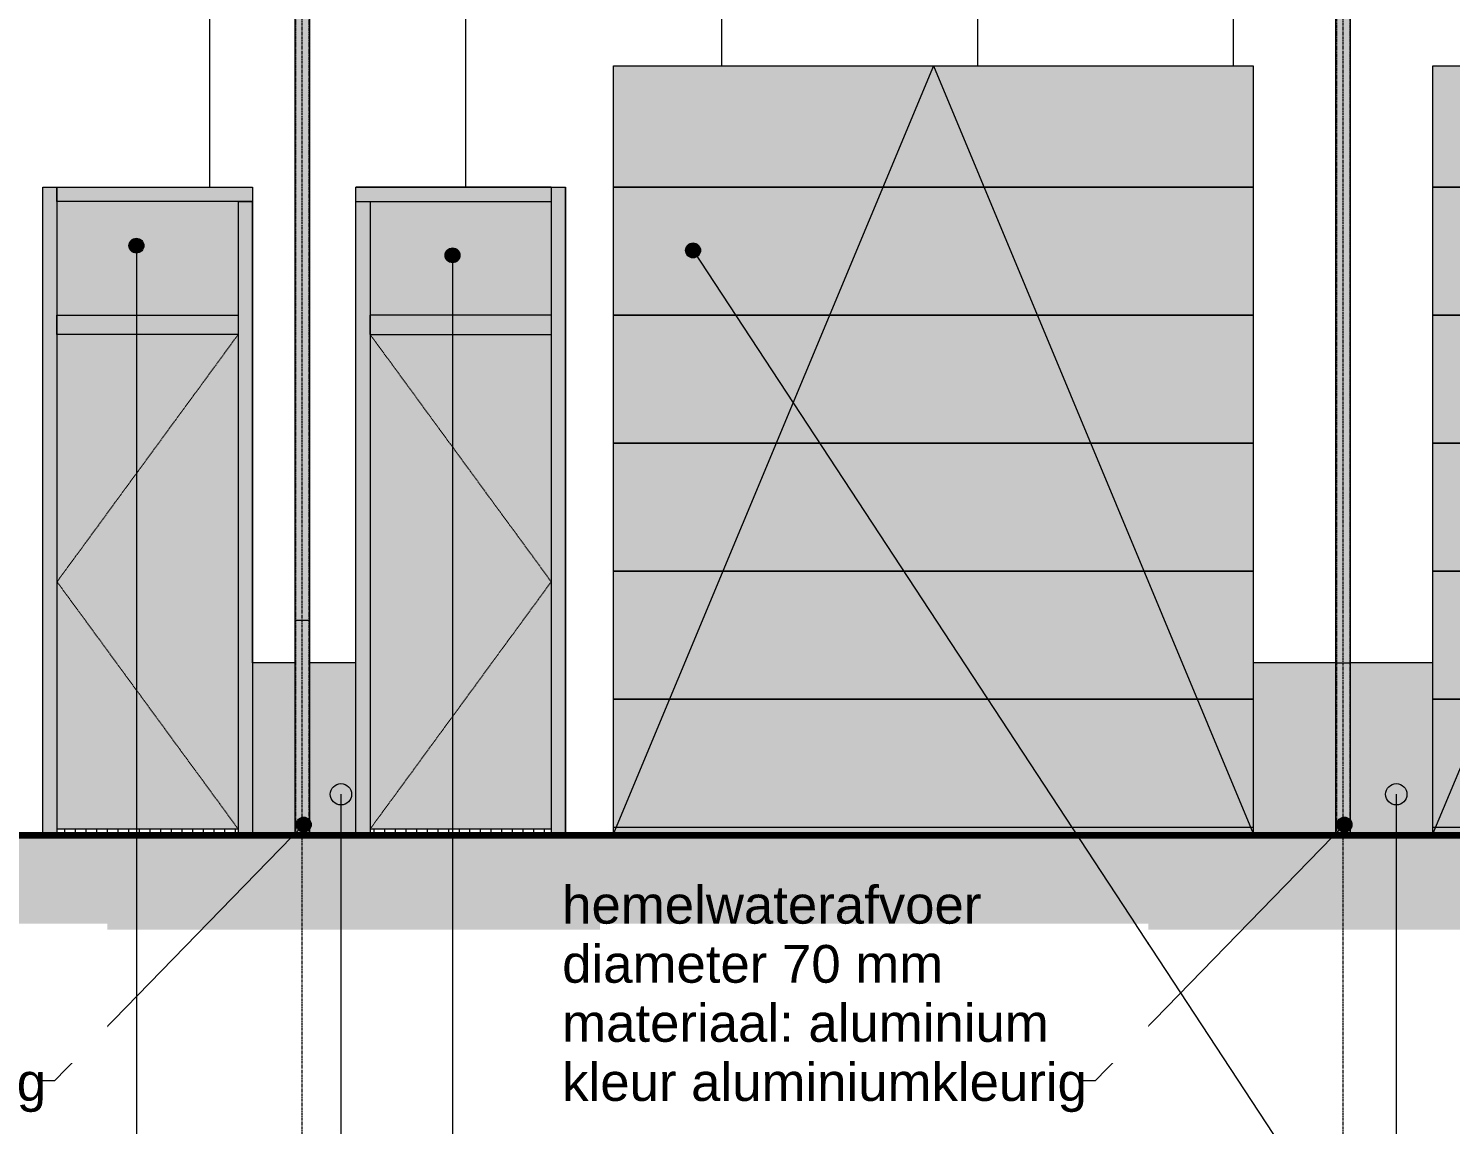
# Model space of a CAD drawing. Header units: millimetres. Extents: x 48682 to 485846, y -7071 to 11878.
# Drawn here: x 397780 to 404447, y -1365 to 3775 of the extents above; entities that cross this region are included whole.
import ezdxf

# ---------------------------------------------------------------- set-up
doc = ezdxf.new("R2010")
doc.units = ezdxf.units.MM
for name, pattern in [('Grid Line', [22.225, 12.7, -3.175, 3.175, -3.175]), ('Hidden', [4, 2, -2]), ('levels', [12, 10, -1, 0, -1])]:
    doc.linetypes.add(name, pattern=pattern)
for name, color, linetype, lineweight in [('A-DETL', 90, 'Continuous', 13), ('A-DOOR', 31, 'Continuous', 18), ('A-DOOR-GLAZ', 31, 'Continuous', 13), ('A-FLOR-HRAL', 11, 'Continuous', 13), ('A-FLOR-LEVL', 51, 'Continuous', 9), ('A-GLAZ', 151, 'Continuous', 18), ('A-GLAZ-CWMG', 51, 'Continuous', 13), ('A-WALL', 113, 'Continuous', 13), ('A-WALL-PATT', 111, 'Continuous', 13), ('C-TOPO', 7, 'Continuous', 13), ('G-ANNO-TEXT', 231, 'Continuous', 9), ('S-COLS', 52, 'Continuous', 18), ('S-COLS-HDLN', 52, 'Hidden', 9), ('S-GRID', 1, 'Continuous', 9)]:
    doc.layers.add(name, color=color, linetype=linetype, lineweight=lineweight)
doc.styles.add('Arial', font='arial.ttf', dxfattribs={"height": 177.035928})

# ---------------------------------------------------------------- blocks, each defined once
blk = doc.blocks.new('Top Rail Type - Top Rail_Internal_-8087365-rechtergebouw noordwestgevel_')
at = {"layer": 'A-FLOR-HRAL', "lineweight": 9}
h = blk.add_hatch(dxfattribs=at)
h.set_pattern_fill('FP_15', color=256, style=0, pattern_type=2)
h.set_pattern_definition([(0, (0, 0), (0, 100), []), (90, (0, 0), (-50, 3e-15), [])])
h.paths.add_polyline_path([(-114975.3, -10), (-114660.2, -10), (-114659.2, -6), (-114657.7, -0.7), (-114664.2, -4), (-114694.2, -3.5), (-114696.2, 0), (-114975.3, 0)], flags=0)
h.paths.add_polyline_path([(-115217.5, -10), (-114975.3, -10), (-114975.3, 0), (-115217.5, 0)], flags=0)
h.paths.add_polyline_path([(-47462.4, -10), (-43987.5, -10), (-43987.5, 1700), (-48917.5, 1700), (-48917.5, -10)], flags=0)
h.paths.add_polyline_path([(-51911.7, 0), (-51905.7, -4.5), (-51908.1, -6), (-51910.2, -2.4)], flags=0)
h.paths.add_polyline_path([(-48987.5, -10), (-48987.5, 1700), (-51360.5, 1700), (-51360.5, 800), (-51280.5, 800), (-51280.5, 0), (-51871.7, 0), (-51873.7, -3.5), (-51875.7, -4), (-51905.7, -3), (-51911.7, 0), (-51907.7, -10), (-49452.1, -10)], flags=0)
h.paths.add_polyline_path([(-87107.4, 0), (-87101.4, -4.5), (-87103.8, -6), (-87106, -2.4)], flags=0)
h.paths.add_polyline_path([(-85602.8, -10), (-84344.2, -10), (-84343.2, -6), (-84341.7, -0.7), (-84348.2, -4), (-84378.2, -3.5), (-84380.2, 0), (-84562.7, 0), (-84562.7, 20), (-85412.4, 20), (-85412.4, 0), (-86023.8, 0), (-86023.8, 20), (-86873.8, 20), (-86873.8, 0), (-87067.4, 0), (-87069.4, -3.5), (-87071.4, -4), (-87101.4, -3), (-87107.4, 0), (-87103.4, -10), (-85753.4, -10)], flags=0)
h.paths.add_polyline_path([(-43917.5, -10), (-39811.9, -10), (-39811.9, 1700), (-43917.5, 1700)], flags=0)
h.paths.add_polyline_path([(-81190.2, 0), (-81184.2, -4.5), (-81186.7, -6), (-81188.8, -2.4)], flags=0)
h.paths.add_polyline_path([(-81154.2, -10), (-80501.9, -10), (-80500.9, -6), (-80499.3, -0.7), (-80505.9, -4), (-80535.9, -3.5), (-80537.9, 0), (-81150.2, 0), (-81152.2, -3.5), (-81154.2, -4), (-81184.2, -3), (-81190.2, 0), (-81186.2, -10), (-81170.2, -10)], flags=0)
h.paths.add_polyline_path([(-111506.2, 0), (-111500.2, -4.5), (-111502.7, -6), (-111504.8, -2.4)], flags=0)
h.paths.add_polyline_path([(-111339.7, -10), (-109780.5, -10), (-109779.5, -6), (-109777.9, -0.7), (-109784.5, -4), (-109814.5, -3.5), (-109816.5, 0), (-110422.7, 0), (-110422.7, 20), (-111272.7, 20), (-111272.7, 0), (-111466.2, 0), (-111468.2, -3.5), (-111470.2, -4), (-111500.2, -3), (-111506.2, 0), (-111502.2, -10), (-111466.2, -10)], flags=0)
h.paths.add_polyline_path([(-90949.8, 0), (-90943.8, -4.5), (-90946.3, -6), (-90948.4, -2.4)], flags=0)
h.paths.add_polyline_path([(-90272.3, -10), (-90261.4, -10), (-90260.4, -6), (-90258.8, -0.7), (-90265.4, -4), (-90295.4, -3.5), (-90297.4, 0), (-90909.8, 0), (-90911.8, -3.5), (-90913.8, -4), (-90943.8, -3), (-90949.8, 0), (-90945.8, -10), (-90273.7, -10)], flags=0)
h.paths.add_polyline_path([(-77347.9, 0), (-77341.9, -4.5), (-77344.3, -6), (-77346.4, -2.4)], flags=0)
h.paths.add_polyline_path([(-77343.9, -10), (-74584.5, -10), (-74583.5, -6), (-74581.9, -0.7), (-74588.5, -4), (-74618.5, -3.5), (-74620.5, 0), (-74797, 0), (-74797, 20), (-75646.7, 20), (-75646.7, 0), (-76264.3, 0), (-76264.3, 20), (-77114.3, 20), (-77114.3, 0), (-77307.9, 0), (-77309.9, -3.5), (-77311.9, -4), (-77341.9, -3), (-77347.9, 0), (-77343.9, -8)], flags=0)
h.paths.add_polyline_path([(-57828.8, 0), (-57822.8, -4.5), (-57825.2, -6), (-57827.3, -2.4)], flags=0)
h.paths.add_polyline_path([(-55065.7, -10), (-55064.7, -6), (-55063.1, -0.7), (-55069.7, -4), (-55099.7, -3.5), (-55101.7, 0), (-55289.9, 0), (-55289.9, 20), (-56139.6, 20), (-56139.6, 0), (-56740.2, 0), (-56740.2, 20), (-57590.2, 20), (-57590.2, 0), (-57788.8, 0), (-57790.8, -3.5), (-57792.8, -4), (-57822.8, -3), (-57828.8, 0), (-57824.8, -10), (-55068.2, -10)], flags=0)
h.paths.add_polyline_path([(-96865.4, 0), (-96859.4, -4.5), (-96861.8, -6), (-96863.9, -2.4)], flags=0)
h.paths.add_polyline_path([(-94129.8, -10), (-94103.8, -10), (-94102.8, -6), (-94101.3, -0.7), (-94107.8, -4), (-94137.8, -3.5), (-94139.8, 0), (-94316.1, 0), (-94316.1, 20), (-95165.8, 20), (-95165.8, 0), (-95783.4, 0), (-95783.4, 20), (-96633.4, 20), (-96633.4, 0), (-96825.4, 0), (-96827.4, -3.5), (-96829.4, -4), (-96859.4, -3), (-96865.4, 0), (-96861.4, -10), (-94188.6, -10)], flags=0)
h.paths.add_polyline_path([(-71430.5, 0), (-71424.5, -4.5), (-71426.9, -6), (-71429, -2.4)], flags=0)
h.paths.add_polyline_path([(-71394.5, -10), (-70742.3, -10), (-70741.3, -6), (-70739.8, -0.7), (-70746.3, -4), (-70776.3, -3.5), (-70778.3, 0), (-71390.5, 0), (-71392.5, -3.5), (-71394.5, -4), (-71424.5, -3), (-71430.5, 0), (-71426.5, -10), (-71410.5, -10)], flags=0)
h.paths.add_polyline_path([(-106626.5, 0), (-106620.5, -4.5), (-106622.9, -6), (-106625, -2.4)], flags=0)
h.paths.add_polyline_path([(-106622.5, -10), (-103987.5, -10), (-103987.5, 0), (-104075.6, 0), (-104075.6, 20), (-104925.3, 20), (-104925.3, 0), (-105542.9, 0), (-105542.9, 20), (-106392.9, 20), (-106392.9, 0), (-106586.5, 0), (-106588.5, -3.5), (-106590.5, -4), (-106620.5, -3), (-106626.5, 0), (-106622.5, -8)], flags=0)
h.paths.add_polyline_path([(-67588.3, 0), (-67582.3, -4.5), (-67584.8, -6), (-67586.9, -2.4)], flags=0)
h.paths.add_polyline_path([(-67584.3, -10), (-64825.2, -10), (-64824.2, -6), (-64822.6, -0.7), (-64829.2, -4), (-64859.2, -3.5), (-64861.2, 0), (-65037.5, 0), (-65037.5, 20), (-65887.1, 20), (-65887.1, 0), (-66504.8, 0), (-66504.8, 20), (-67354.8, 20), (-67354.8, 0), (-67548.3, 0), (-67550.3, -3.5), (-67552.3, -4), (-67582.3, -3), (-67588.3, 0), (-67584.3, -8)], flags=0)
h.paths.add_polyline_path([(-100710.9, 0), (-100704.9, -4.5), (-100707.4, -6), (-100709.5, -2.4)], flags=0)
h.paths.add_polyline_path([(-100045.4, -10), (-100019.4, -10), (-100018.4, -6), (-100016.8, -0.7), (-100023.4, -4), (-100053.4, -3.5), (-100055.4, 0), (-100670.9, 0), (-100672.9, -3.5), (-100674.9, -4), (-100704.9, -3), (-100710.9, 0), (-100706.9, -10), (-100063.1, -10)], flags=0)
h.paths.add_polyline_path([(-61671.2, 0), (-61665.2, -4.5), (-61667.6, -6), (-61669.8, -2.4)], flags=0)
h.paths.add_polyline_path([(-61008.8, -10), (-60982.8, -10), (-60981.8, -6), (-60980.2, -0.7), (-60986.8, -4), (-61016.8, -3.5), (-61018.8, 0), (-61631.2, 0), (-61633.2, -3.5), (-61635.2, -4), (-61665.2, -3), (-61671.2, 0), (-61667.2, -10), (-61050.4, -10)], flags=0)
h.paths.add_polyline_path([(-103917.5, -10), (-103864.9, -10), (-103863.9, -6), (-103862.3, -0.7), (-103868.9, -4), (-103898.9, -3.5), (-103900.9, 0), (-103917.5, 0), (-103917.5, -4)], flags=0)
h.paths.add_polyline_path([(-109780.6, -7), (-109782.5, -4.5), (-109782.5, -3.6), (-109776.5, 0), (-109780.5, -6.7)], flags=0)
h.paths.add_polyline_path([(-70742.5, -7), (-70744.3, -4.5), (-70744.3, -3.6), (-70738.3, 0), (-70742.3, -6.7)], flags=0)
h.paths.add_polyline_path([(-84344.4, -7), (-84346.2, -4.5), (-84346.2, -3.6), (-84340.2, 0), (-84344.2, -6.7)], flags=0)
h.paths.add_polyline_path([(-114660.4, -7), (-114662.2, -4.5), (-114662.2, -3.6), (-114656.2, 0), (-114660.2, -6.7)], flags=0)
h.paths.add_polyline_path([(-94104, -7), (-94105.8, -4.5), (-94105.8, -3.6), (-94099.8, 0), (-94103.8, -6.7)], flags=0)
h.paths.add_polyline_path([(-55065.8, -7), (-55067.7, -4.5), (-55067.7, -3.6), (-55061.7, 0), (-55065.7, -6.7)], flags=0)
h.paths.add_polyline_path([(-103865, -7), (-103866.9, -4.5), (-103866.9, -3.6), (-103860.9, 0), (-103864.9, -6.7)], flags=0)
h.paths.add_polyline_path([(-64825.3, -7), (-64827.2, -4.5), (-64827.2, -3.6), (-64821.2, 0), (-64825.2, -6.7)], flags=0)
h.paths.add_polyline_path([(-74584.6, -7), (-74586.5, -4.5), (-74586.5, -3.6), (-74580.5, 0), (-74584.5, -6.7)], flags=0)
h.paths.add_polyline_path([(-80502, -7), (-80503.9, -4.5), (-80503.9, -3.6), (-80497.9, 0), (-80501.9, -6.7)], flags=0)
h.paths.add_polyline_path([(-100019.5, -7), (-100021.4, -4.5), (-100021.4, -3.6), (-100015.4, 0), (-100019.4, -6.7)], flags=0)
h.paths.add_polyline_path([(-60982.9, -7), (-60984.8, -4.5), (-60984.8, -3.6), (-60978.8, 0), (-60982.8, -6.7)], flags=0)
h.paths.add_polyline_path([(-90261.5, -7), (-90263.4, -4.5), (-90263.4, -3.6), (-90257.4, 0), (-90261.4, -6.7)], flags=0)
h.paths.add_polyline_path([(-115217.5, 5), (-115177.5, 5), (-115177.5, 1700), (-115217.5, 1700), (-115217.5, 736.3)], flags=0)
blk = doc.blocks.new('300_28_ISR_kolom_buis - ø70x3_6 2-V30-rechtergebouw noordwestgevel_')
at = {"layer": 'S-COLS-HDLN', "linetype": 'Continuous', "lineweight": 18}
for points in [[(-71119.5, 800), (-71084.5, 800), (-71084.5, 6800), (-71086, 6800), (-71086, 6740), (-71119.5, 6740), (-71119.5, 884.8)], [(-71068, 800), (-71049.5, 800), (-71049.5, 6740), (-71083, 6740), (-71083, 6800), (-71084.5, 6800), (-71084.5, 800), (-71068.8, 800)]]:
    blk.add_hatch(color=256, dxfattribs=at).paths.add_polyline_path(points, flags=0)
at = {"layer": 'A-DETL', "lineweight": 18}
for p, q in [((-71119.5, 6740), (-71119.5, 800)), ((-71086, 6800), (-71084.5, 6800)), ((-71084.5, 6800), (-71083, 6800)), ((-71049.5, 800), (-71049.5, 6740))]:
    blk.add_line(p, q, dxfattribs=at)
at = {"layer": 'S-COLS', "linetype": 'Hidden', "lineweight": 9}
for p, q in [((-71115.9, 6800), (-71115.9, 800)), ((-71053.1, 6800), (-71053.1, 800))]:
    blk.add_line(p, q, dxfattribs=at)
blk = doc.blocks.new('300_28_ISR_kolom_buis - ø70x3_6 2-8363247-rechtergebouw noordwestgevel_')
at = {"layer": 'S-COLS-HDLN', "linetype": 'Continuous', "lineweight": 18}
h = blk.add_hatch(color=256, dxfattribs=at)
h.paths.add_polyline_path([(-75998.3, 1000), (-75964.3, 1000), (-75964.3, 6740), (-75999.3, 6740), (-75999.3, 1000)], flags=0)
h.paths.add_polyline_path([(-75964.3, 6840), (-75964.3, 6850), (-75999.3, 6849.5), (-75998.1, 6847), (-75994.6, 6844.7), (-75981.8, 6841.3), (-75973.3, 6840.3)], flags=0)
h = blk.add_hatch(color=256, dxfattribs=at)
h.paths.add_polyline_path([(-75964.3, 1000), (-75929.3, 1000), (-75929.3, 6740), (-75964.3, 6740), (-75964.3, 1033.4)], flags=0)
h.paths.add_polyline_path([(-75964.3, 6840), (-75946.8, 6841.3), (-75934, 6844.7), (-75930.5, 6847), (-75929.3, 6850), (-75964.3, 6850)], flags=0)
at = {"layer": 'A-DETL', "lineweight": 18}
for p, q in [((-75999.3, 6850), (-75999.3, 6841.4)), ((-75999.3, 6850), (-75964.3, 6850)), ((-75964.3, 6850), (-75929.3, 6850)), ((-75929.3, 6841.4), (-75929.3, 6850)), ((-75999.3, 6740), (-75999.3, 1000)), ((-75929.3, 1000), (-75929.3, 6740))]:
    blk.add_line(p, q, dxfattribs=at)
at = {"layer": 'S-COLS', "linetype": 'Hidden', "lineweight": 9}
for p, q in [((-75995.7, 6850), (-75995.7, 1000)), ((-75932.9, 6850), (-75932.9, 1000))]:
    blk.add_line(p, q, dxfattribs=at)
blk = doc.blocks.new('300_31_VAE_OH_deur_glas_4x2laags - OH deur breedte 3000mmx2700mm-8703527-rechtergebouw noordwestgevel_')
at = {"layer": 'A-DOOR'}
for points in [[(-99940.4, 3030), (-96940.4, 3030), (-96940.4, 3600), (-99940.4, 3600), (-99940.4, 3113)], [(-97653, 1830), (-96940.4, 1830), (-96940.4, 2430), (-99940.4, 2430), (-99940.4, 1830), (-98858.1, 1830)], [(-96940.4, 1230), (-96940.4, 1830), (-99940.4, 1830), (-99940.4, 1230), (-97653, 1230)], [(-98858.1, 630), (-96940.4, 630), (-96940.4, 1230), (-99940.4, 1230), (-99940.4, 630), (-99460.6, 630)], [(-99940.4, 30), (-96940.4, 30), (-96940.4, 630), (-99940.4, 630), (-99940.4, 142.1)], [(-99955.4, -10), (-96925.4, -10), (-96925.4, 0), (-96940.4, 0), (-96940.4, 30), (-99940.4, 30), (-99940.4, 0), (-99955.4, 0), (-99955.4, -6.4)]]:
    blk.add_hatch(color=256, dxfattribs=at).paths.add_polyline_path(points, flags=0)
h = blk.add_hatch(color=256, dxfattribs=at)
h.paths.add_polyline_path([(-100015.4, 0), (-100055.4, 0), (-100053.4, -3.5), (-100051.4, -4), (-100021.9, -3.3), (-100016.8, -0.7)], flags=0)
h.paths.add_polyline_path([(-100019.1, -10), (-100015.4, -10), (-100015.4, 0), (-100019.4, -10)], flags=0)
h.paths.add_polyline_path([(-100019.5, -7), (-100016.8, -0.9), (-100021.4, -4.5), (-100019.7, -6.4)], flags=0)
h = blk.add_hatch(color=256, dxfattribs=at)
h.paths.add_polyline_path([(-96889.7, -10), (-96865.4, -10), (-96865.4, 0), (-96925.4, 0), (-96925.4, -10), (-96890.4, -10)], flags=0)
h.paths.add_polyline_path([(-100015.4, -10), (-99955.4, -10), (-99955.4, 0), (-100015.4, 0), (-100015.4, -8)], flags=0)
h = blk.add_hatch(color=256, dxfattribs=at)
h.paths.add_polyline_path([(-96865.4, 0), (-96857.4, -4), (-96827.4, -3.5), (-96825.4, 0), (-96863.9, 0)], flags=0)
h.paths.add_polyline_path([(-96863.9, -10), (-96861.4, -10), (-96861.4, -8), (-96865.4, 0), (-96865.4, -10)], flags=0)
h.paths.add_polyline_path([(-96861.2, -7), (-96859.4, -4.5), (-96858.9, -3.9), (-96865.4, 0), (-96861.4, -6.7)], flags=0)
at = {"layer": 'A-DOOR-GLAZ', "lineweight": 18}
blk.add_hatch(color=256, dxfattribs=at).paths.add_polyline_path([(-96940.4, 2430), (-96940.4, 3030), (-99940.4, 3030), (-99940.4, 2430), (-97653, 2430)], flags=0)
at = {"layer": 'A-DOOR', "lineweight": 13}
for p, q in [((-98440.4, 3600), (-99940.4, 0)), ((-98440.4, 3600), (-96940.4, 0)), ((-99940.4, 3030), (-96940.4, 3030)), ((-96940.4, 2430), (-99940.4, 2430)), ((-96940.4, 1830), (-99940.4, 1830)), ((-99940.4, 1830), (-96940.4, 1830)), ((-99940.4, 1230), (-96940.4, 1230)), ((-96940.4, 1230), (-99940.4, 1230)), ((-96940.4, 630), (-99940.4, 630)), ((-99940.4, 630), (-96940.4, 630)), ((-99940.4, 30), (-96940.4, 30)), ((-99940.4, 30), (-96940.4, 30)), ((-99955.4, -10), (-99955.4, -0.1)), ((-96925.4, -3.1), (-99955.4, -3.1)), ((-96925.4, -0.1), (-96925.4, -10))]:
    blk.add_line(p, q, dxfattribs=at)
at = {"layer": 'A-DOOR', "lineweight": 9}
for p, q in [((-100023.4, -4), (-100051.4, -4)), ((-100019.4, -8), (-100019.4, -10)), ((-100015.4, -10), (-100015.4, 0)), ((-96865.4, 0), (-96865.4, -10)), ((-96861.4, -10), (-96861.4, -8)), ((-96857.4, -4), (-96829.4, -4))]:
    blk.add_line(p, q, dxfattribs=at)
for centre, start, end in [((-100051.4, 0), 180, 270), ((-100023.4, -8), 0, 90), ((-96857.4, -8), 90, 180), ((-96829.4, 0), 270, 360)]:
    blk.add_arc(centre, 4, start, end, dxfattribs=at)
for points in [[(-100054.2, -2.8), (-100054.3, -2.8), (-100054.4, -2.6), (-100054.6, -2.4), (-100054.9, -2), (-100055.1, -1.5), (-100055.2, -1.2), (-100055.2, -1)], [(-96826.5, -2.8), (-96826.5, -2.8), (-96826.4, -2.6), (-96826.1, -2.4), (-96825.9, -2), (-96825.7, -1.5), (-96825.5, -1.2), (-96825.5, -1)]]:
    blk.add_open_spline(points, degree=3, knots=[0.5, 0.5, 0.5, 0.5, 0.5416667, 0.5833333, 0.6666667, 0.75, 0.8333333, 0.8333333, 0.8333333, 0.8333333], dxfattribs=at)
for points in [[(-100022.3, -4.1), (-100022.7, -4), (-100023, -4), (-100023.4, -4)], [(-100019.4, -8), (-100019.4, -7.7), (-100019.4, -7.3), (-100019.5, -7)], [(-96861.4, -8), (-96861.4, -7.7), (-96861.3, -7.3), (-96861.2, -7)], [(-96858.4, -4.1), (-96858.1, -4), (-96857.7, -4), (-96857.4, -4)]]:
    blk.add_open_spline(points, degree=3, dxfattribs=at)
at = {"layer": 'A-DOOR-GLAZ'}
for p, q in [((-96940.4, 3030), (-99940.4, 3030)), ((-99940.4, 2430), (-96940.4, 2430))]:
    blk.add_line(p, q, dxfattribs=at)
blk = doc.blocks.new('Rectangular Mullion - 32_rechts_67x100-8620199-rechtergebouw noordwestgevel_')
at = {"layer": 'A-GLAZ-CWMG'}
blk.add_hatch(color=256, dxfattribs=at).paths.add_polyline_path([(-76197.3, 2963), (-76197.3, 3030), (-77114.3, 3030), (-77114.3, 2963), (-76264.3, 2963)], flags=0)
for p, q in [((-77114.3, 2963), (-77114.3, 3030)), ((-77114.3, 3030), (-76197.3, 3030)), ((-76197.3, 3030), (-76197.3, 2963)), ((-76197.3, 2963), (-77114.3, 2963))]:
    blk.add_line(p, q, dxfattribs=at)
blk = doc.blocks.new('Rectangular Mullion - 32_rechts_67x100-8620422-rechtergebouw noordwestgevel_')
at = {"layer": 'A-GLAZ-CWMG'}
blk.add_hatch(color=256, dxfattribs=at).paths.add_polyline_path([(-77167.6, 0), (-77114.3, 0), (-77114.3, 2385), (-77181.3, 2385), (-77181.3, 0)], flags=0)
for p, q in [((-77181.3, 0), (-77181.3, 2385)), ((-77114.3, 2385), (-77114.3, 0)), ((-77114.3, 0), (-77181.3, 0))]:
    blk.add_line(p, q, dxfattribs=at)
blk = doc.blocks.new('Rectangular Mullion - 32_links_67x100-8620285-rechtergebouw noordwestgevel_')
at = {"layer": 'A-GLAZ-CWMG'}
blk.add_hatch(color=256, dxfattribs=at).paths.add_polyline_path([(-76264.3, 2385), (-76197.3, 2385), (-76197.3, 2963), (-76264.3, 2963), (-76264.3, 2430)], flags=0)
for p, q in [((-76264.3, 2963), (-76197.3, 2963)), ((-76264.3, 2963), (-76264.3, 2385)), ((-76197.3, 2385), (-76197.3, 2963))]:
    blk.add_line(p, q, dxfattribs=at)
blk = doc.blocks.new('32_DO_deur - enkele deur-8620408-rechtergebouw noordwestgevel_')
at = {"layer": 'A-DOOR'}
blk.add_hatch(color=256, dxfattribs=at).paths.add_polyline_path([(-76264.3, 20), (-76264.3, 2340), (-77114.3, 2340), (-77114.3, 20), (-76565.1, 20)], flags=0)
at = {"layer": 'A-DOOR', "lineweight": 9}
blk.add_line((-76264.3, 20), (-77114.3, 20), dxfattribs=at)
at = {"layer": 'A-GLAZ', "linetype": 'Hidden', "lineweight": 13}
for p, q in [((-76264.3, 2340), (-77114.3, 1180)), ((-77114.3, 1180), (-76264.3, 20))]:
    blk.add_line(p, q, dxfattribs=at)
blk = doc.blocks.new('Rectangular Mullion - 32_rechts_67x100_vlak-8619629-rechtergebouw noordwestgevel_')
at = {"layer": 'A-GLAZ-CWMG'}
blk.add_hatch(color=256, dxfattribs=at).paths.add_polyline_path([(-65117.4, 2963), (-65037.5, 2963), (-65037.5, 3030), (-65954.1, 3030), (-65954.1, 2963), (-65719.9, 2963)], flags=0)
for p, q in [((-65954.1, 2963), (-65954.1, 3030)), ((-65037.5, 3030), (-65954.1, 3030)), ((-65037.5, 3030), (-65037.5, 2963)), ((-65954.1, 2963), (-65037.5, 2963))]:
    blk.add_line(p, q, dxfattribs=at)
blk = doc.blocks.new('Rectangular Mullion - 32_rechts_67x100_vlak-8619841-rechtergebouw noordwestgevel_')
at = {"layer": 'A-GLAZ-CWMG'}
blk.add_hatch(color=256, dxfattribs=at).paths.add_polyline_path([(-64970.5, 0), (-64970.5, 2385), (-65037.5, 2385), (-65037.5, 0)], flags=0)
for p, q in [((-65037.5, 2385), (-65037.5, 0)), ((-64970.5, 0), (-64970.5, 2385)), ((-64970.5, 0), (-65037.5, 0))]:
    blk.add_line(p, q, dxfattribs=at)
blk = doc.blocks.new('Rectangular Mullion - 32_links_67x100_vlak-8619732-rechtergebouw noordwestgevel_')
at = {"layer": 'A-GLAZ-CWMG'}
blk.add_hatch(color=256, dxfattribs=at).paths.add_polyline_path([(-65954.144454, 2385), (-65887.144454, 2385), (-65887.144454, 2963), (-65954.144454, 2963), (-65954.144454, 2430)], flags=0)
for p, q in [((-65954.144454, 2963), (-65887.144454, 2963)), ((-65954.144454, 2385), (-65954.144454, 2963)), ((-65887.144454, 2963), (-65887.144454, 2385))]:
    blk.add_line(p, q, dxfattribs=at)
blk = doc.blocks.new('32_DO_deur - enkele deur-8619826-rechtergebouw noordwestgevel_')
at = {"layer": 'A-DOOR'}
blk.add_hatch(color=256, dxfattribs=at).paths.add_polyline_path([(-65117.4, 20), (-65037.5, 20), (-65037.5, 2340), (-65887.1, 2340), (-65887.1, 20), (-65719.9, 20)], flags=0)
at = {"layer": 'A-DOOR', "lineweight": 9}
blk.add_line((-65037.5, 20), (-65887.1, 20), dxfattribs=at)
at = {"layer": 'A-GLAZ', "linetype": 'Hidden', "lineweight": 13}
for p, q in [((-65887.1, 2340), (-65037.5, 1180)), ((-65037.5, 1180), (-65887.1, 20))]:
    blk.add_line(p, q, dxfattribs=at)
blk = doc.blocks.new('300_28_ISR_kolom_buis - ø70x3_6 2-8704371-rechtergebouw noordwestgevel_')
at = {"layer": 'S-COLS-HDLN', "linetype": 'Continuous', "lineweight": 18}
for points in [[(-95517.2, 0), (-95483.4, 0), (-95483.4, 1000), (-95518.4, 1000), (-95518.4, 0)], [(-95483.4, 0), (-95448.4, 0), (-95448.5, 1000), (-95483.4, 1000), (-95483.4, 142.1)]]:
    blk.add_hatch(color=256, dxfattribs=at).paths.add_polyline_path(points, flags=0)
at = {"layer": 'A-DETL', "lineweight": 18}
for p, q in [((-95518.4, 1000), (-95518.4, 0)), ((-95518.4, 1000), (-95483.4, 1000)), ((-95483.4, 1000), (-95448.4, 1000)), ((-95448.4, 0), (-95448.4, 1000)), ((-95483.4, 0), (-95518.4, 0)), ((-95448.4, 0), (-95483.4, 0))]:
    blk.add_line(p, q, dxfattribs=at)
at = {"layer": 'S-COLS', "linetype": 'Hidden', "lineweight": 9}
for p, q in [((-95514.8, 1000), (-95514.8, 0)), ((-95452, 1000), (-95452, 0))]:
    blk.add_line(p, q, dxfattribs=at)
blk = doc.blocks.new('300_28_ISR_kolom_buis - ø70x3_6 2-8715042-rechtergebouw noordwestgevel_')
at = {"layer": 'S-COLS-HDLN', "linetype": 'Continuous', "lineweight": 18}
for points in [[(-71119.5, 0), (-71084.5, 0), (-71084.5, 800), (-71119.5, 800), (-71119.5, 142.1)], [(-71075.5, 0), (-71049.5, 0), (-71049.5, 800), (-71084.5, 800), (-71084.5, 0)]]:
    blk.add_hatch(color=256, dxfattribs=at).paths.add_polyline_path(points, flags=0)
at = {"layer": 'A-DETL', "lineweight": 18}
for p, q in [((-71119.5, 800), (-71119.5, 0)), ((-71119.5, 800), (-71084.5, 800)), ((-71084.5, 800), (-71049.5, 800)), ((-71049.5, 0), (-71049.5, 800)), ((-71084.5, 0), (-71119.5, 0)), ((-71049.5, 0), (-71084.5, 0))]:
    blk.add_line(p, q, dxfattribs=at)
at = {"layer": 'S-COLS', "linetype": 'Hidden', "lineweight": 9}
for p, q in [((-71115.9, 800), (-71115.9, 0)), ((-71053.1, 800), (-71053.1, 0))]:
    blk.add_line(p, q, dxfattribs=at)
blk = doc.blocks.new('Rectangular Mullion - 32_rechts_67x100-8620331-rechtergebouw noordwestgevel_')
at = {"layer": 'A-GLAZ-CWMG'}
blk.add_hatch(color=256, dxfattribs=at).paths.add_polyline_path([(-106392.9, 2385), (-106392.9, 3030), (-106459.9, 3030), (-106459.9, 2385)], flags=0)
for p, q in [((-106459.9, 3030), (-106392.9, 3030)), ((-106459.9, 2385), (-106459.9, 3030)), ((-106392.9, 3030), (-106392.9, 2385))]:
    blk.add_line(p, q, dxfattribs=at)
blk = doc.blocks.new('Rectangular Mullion - 32_links_67x100-8620423-rechtergebouw noordwestgevel_')
at = {"layer": 'A-GLAZ-CWMG'}
blk.add_hatch(color=256, dxfattribs=at).paths.add_polyline_path([(-105485.7, 0), (-105475.9, 0), (-105475.9, 2385), (-105542.9, 2385), (-105542.9, 0)], flags=0)
for p, q in [((-105542.9, 2385), (-105542.9, 0)), ((-105475.9, 800), (-105475.9, 2385)), ((-105475.9, 0), (-105542.9, 0))]:
    blk.add_line(p, q, dxfattribs=at)
blk = doc.blocks.new('Rectangular Mullion - 32_tussen_90x100-8620133-rechtergebouw noordwestgevel_')
at = {"layer": 'A-GLAZ-CWMG'}
blk.add_hatch(color=256, dxfattribs=at).paths.add_polyline_path([(-105542.9, 2340), (-105542.9, 2430), (-106392.9, 2430), (-106392.9, 2340), (-106088.2, 2340)], flags=0)
for p, q in [((-106392.9, 2340), (-106392.9, 2430)), ((-106392.9, 2430), (-105542.9, 2430)), ((-105542.9, 2430), (-105542.9, 2340)), ((-105542.9, 2340), (-106392.9, 2340))]:
    blk.add_line(p, q, dxfattribs=at)
blk = doc.blocks.new('32_DO_glas - 01-8620349-rechtergebouw noordwestgevel_')
at = {"layer": 'A-DOOR-GLAZ'}
blk.add_hatch(color=256, dxfattribs=at).paths.add_polyline_path([(-106088.2, 2430), (-105542.9, 2430), (-105542.9, 2963), (-106392.9, 2963), (-106392.9, 2430)], flags=0)
blk = doc.blocks.new('Rectangular Mullion - 32_rechts_67x100_vlak-8619785-rechtergebouw noordwestgevel_')
at = {"layer": 'A-GLAZ-CWMG'}
blk.add_hatch(color=256, dxfattribs=at).paths.add_polyline_path([(-104008.6, 2385), (-104008.6, 3030), (-104075.6, 3030), (-104075.6, 2385)], flags=0)
for p, q in [((-104075.6, 3030), (-104008.6, 3030)), ((-104075.6, 3030), (-104075.6, 2385)), ((-104008.6, 2385), (-104008.6, 3030))]:
    blk.add_line(p, q, dxfattribs=at)
blk = doc.blocks.new('Rectangular Mullion - 32_links_67x100_vlak-8619807-rechtergebouw noordwestgevel_')
at = {"layer": 'A-GLAZ-CWMG'}
blk.add_hatch(color=256, dxfattribs=at).paths.add_polyline_path([(-104925.3, 0), (-104925.3, 2385), (-104992.3, 2385), (-104992.3, 0)], flags=0)
for p, q in [((-104992.3, 800), (-104992.3, 2385)), ((-104925.3, 2385), (-104925.3, 0)), ((-104925.3, 0), (-104992.3, 0))]:
    blk.add_line(p, q, dxfattribs=at)
blk = doc.blocks.new('Rectangular Mullion - 32_tussen_90x100-8619593-rechtergebouw noordwestgevel_')
at = {"layer": 'A-GLAZ-CWMG'}
blk.add_hatch(color=256, dxfattribs=at).paths.add_polyline_path([(-104075.6, 2340), (-104075.6, 2430), (-104925.3, 2430), (-104925.3, 2340), (-104883.2, 2340)], flags=0)
for p, q in [((-104925.3, 2340), (-104925.3, 2430)), ((-104075.6, 2430), (-104925.3, 2430)), ((-104075.6, 2430), (-104075.6, 2340)), ((-104925.3, 2340), (-104075.6, 2340))]:
    blk.add_line(p, q, dxfattribs=at)
blk = doc.blocks.new('32_DO_glas - 01-8619792-rechtergebouw noordwestgevel_')
at = {"layer": 'A-DOOR-GLAZ'}
blk.add_hatch(color=256, dxfattribs=at).paths.add_polyline_path([(-104883.2, 2430), (-104075.6, 2430), (-104075.6, 2963), (-104925.3, 2963), (-104925.3, 2430)], flags=0)

msp = doc.modelspace()

# ---------------------------------------------------------------- hatches: boundary and pattern name
at = {"layer": 'A-WALL'}
h = msp.add_hatch(color=256, dxfattribs=at)
h.paths.add_polyline_path([(413375.01534, 0), (413667.96257, 0), (413667.96257, 800), (413281.74962, 800), (413281.74962, 0), (413299.69678, 0)], flags=0)
h.paths.add_polyline_path([(398990.03894, 0), (399028.65488, 0), (399028.65488, 800), (398830.65488, 800), (398830.65488, 0), (398914.72493, 0)], flags=0)
h.paths.add_polyline_path([(397606.65488, 0), (397606.65488, 800), (397605.0986, 800), (397605.0986, 0)], flags=0)
h.paths.add_polyline_path([(394605.0986, 0), (394605.0986, 800), (394218.88565, 800), (394218.88565, 0), (394590.0986, 0)], flags=0)
h.paths.add_polyline_path([(399098.65488, 0), (399314.27026, 0), (399314.27026, 800), (399098.65488, 800), (399098.65488, 142.11036)], flags=0)
h.paths.add_polyline_path([(394148.88565, 0), (394148.88565, 800), (393762.72754, 800), (393762.72754, 0), (394094.62812, 0)], flags=0)
h.paths.add_polyline_path([(364672.27026, 0), (364870.27026, 0), (364870.27026, 800), (364672.27026, 800), (364672.27026, 20)], flags=0)
h.paths.add_polyline_path([(364940.27026, 0), (365326.48321, 0), (365326.48321, 800), (364940.27026, 800), (364940.27026, 142.11036)], flags=0)
h.paths.add_polyline_path([(403522.50103, 0), (403908.42411, 0), (403908.42411, 800), (403522.50103, 800), (403522.50103, 30)], flags=0)
h.paths.add_polyline_path([(423747.50103, 0), (423747.50103, 800), (423497.50103, 800), (423497.50103, 0), (423617.72105, 0)], flags=0)
h.paths.add_polyline_path([(423427.50103, 0), (423427.50103, 800), (423041.28808, 800), (423041.28808, 0), (423391.78356, 0)], flags=0)
h.paths.add_polyline_path([(389548.53666, 0), (389548.53666, 800), (389339.11641, 800), (389339.11641, 0), (389425.15934, 0)], flags=0)
h.paths.add_polyline_path([(369552.03949, 0), (369750.03949, 0), (369750.03949, 800), (369552.03949, 800), (369552.03949, 142.11036)], flags=0)
h.paths.add_polyline_path([(369820.03949, 0), (370035.65488, 0), (370035.65488, 800), (369820.03949, 800), (369820.03949, 142.11036)], flags=0)
h.paths.add_polyline_path([(403978.42411, 0), (404364.63706, 0), (404364.63706, 800), (403978.42411, 800), (403978.42411, 142.11036)], flags=0)
h.paths.add_polyline_path([(374257.03949, 0), (374629.80872, 0), (374629.80872, 800), (374242.03949, 800), (374242.03949, 0)], flags=0)
h.paths.add_polyline_path([(418821.34718, 0), (418821.34718, 800), (418617.7318, 800), (418617.7318, 0), (418646.99622, 0)], flags=0)
h.paths.add_polyline_path([(418547.7318, 0), (418547.7318, 800), (418354.7318, 800), (418354.7318, 0), (418496.36819, 0)], flags=0)
h.paths.add_polyline_path([(389269.11641, 0), (389269.11641, 800), (389071.11641, 800), (389071.11641, 0), (389123.90329, 0)], flags=0)
h.paths.add_polyline_path([(374699.80872, 0), (375087.57795, 0), (375087.57795, 800), (374699.80872, 800), (374699.80872, 142.11036)], flags=0)
h.paths.add_polyline_path([(384845.56014, 0), (384845.56014, 800), (384459.34718, 800), (384459.34718, 0), (384831.00458, 0)], flags=0)
h.paths.add_polyline_path([(379311.57795, 0), (379509.57795, 0), (379509.57795, 800), (379311.57795, 800), (379311.57795, 20)], flags=0)
h.paths.add_polyline_path([(408590.19334, 0), (408788.19334, 0), (408788.19334, 800), (408590.19334, 800), (408590.19334, 20)], flags=0)
h.paths.add_polyline_path([(414109.17552, 0), (414124.17552, 0), (414124.17552, 800), (413737.96257, 800), (413737.96257, 0), (414052.846, 0)], flags=0)
h.paths.add_polyline_path([(379579.57795, 0), (379795.19334, 0), (379795.19334, 800), (379579.57795, 800), (379579.57795, 142.11036)], flags=0)
h.paths.add_polyline_path([(408858.19334, 0), (409073.80872, 0), (409073.80872, 800), (408858.19334, 800), (408858.19334, 142.11036)], flags=0)
h.paths.add_polyline_path([(384018.13439, 0), (384389.34718, 0), (384389.34718, 800), (384003.13439, 800), (384003.13439, 0)], flags=0)
h.paths.add_polyline_path([(359850.50103, 5), (359990.50103, 5), (359990.50103, 800), (359850.50103, 800), (359850.50103, 736.29113)], flags=0)
h.paths.add_polyline_path([(360060.50103, 5), (360446.71398, 5), (360446.71398, 800), (360060.50103, 800), (360060.50103, 142.11036)], flags=0)
at = {"layer": 'A-WALL-PATT', "lineweight": 9}
h = msp.add_hatch(dxfattribs=at)
h.set_pattern_fill('FP_16', color=256, style=0, pattern_type=2)
h.set_pattern_definition([(90, (-51370.5, 0), (-1200, 7e-14), [])])
h.paths.add_polyline_path([(400297.96257, 0), (400522.50103, 0), (400522.50103, 3600), (403522.50103, 3600), (403522.50103, 800), (403908.42411, 800), (403908.42411, 6740), (399098.65488, 6740), (399098.65488, 800), (399314.27026, 800), (399314.27026, 3030), (400297.96257, 3030), (400297.96257, 142.11036)], flags=0)
h.paths.add_polyline_path([(420002.64844, 0), (420041.28808, 0), (420041.28808, 3600), (423041.28808, 3600), (423041.28808, 800), (423427.50103, 800), (423427.50103, 6740), (418617.7318, 6740), (418617.7318, 800), (418821.34718, 800), (418821.34718, 3030), (419805.03949, 3030), (419805.03949, 0), (419852.02042, 0)], flags=0)
h.paths.add_polyline_path([(368326.48321, 0), (368568.03949, 0), (368568.03949, 3030), (369552.03949, 3030), (369552.03949, 800), (369750.03949, 800), (369750.03949, 6740), (364940.27026, 6740), (364940.27026, 800), (365326.48321, 800), (365326.48321, 3600), (368326.48321, 3600), (368326.48321, 30)], flags=0)
h.paths.add_polyline_path([(390762.72754, 0), (390762.72754, 3600), (393762.72754, 3600), (393762.72754, 800), (394148.88565, 800), (394148.88565, 6740), (389339.11641, 6740), (389339.11641, 800), (389548.53666, 800), (389548.53666, 3030), (390532.22897, 3030), (390532.22897, 0), (390747.72754, 0)], flags=0)
h.paths.add_polyline_path([(417370.7318, 0), (417370.7318, 3030), (418354.7318, 3030), (418354.7318, 800), (418547.7318, 800), (418547.7318, 6740), (413737.96257, 6740), (413737.96257, 800), (414124.17552, 800), (414124.17552, 3600), (417124.17552, 3600), (417124.17552, 0), (417140.71597, 0)], flags=0)
h.paths.add_polyline_path([(410281.74962, 0), (410281.74962, 3600), (413281.74962, 3600), (413281.74962, 800), (413667.96257, 800), (413667.96257, 6740), (408858.19334, 6740), (408858.19334, 800), (409073.80872, 800), (409073.80872, 3030), (410057.50103, 3030), (410057.50103, 0), (410266.74962, 0)], flags=0)
h.paths.add_polyline_path([(397606.65488, 0), (397846.65488, 0), (397846.65488, 3030), (398830.65488, 3030), (398830.65488, 800), (399028.65488, 800), (399028.65488, 6740), (394218.88565, 6740), (394218.88565, 800), (394605.0986, 800), (394605.0986, 3600), (397605.0986, 3600), (397605.0986, 800), (397606.65488, 800), (397606.65488, 30)], flags=0)
h.paths.add_polyline_path([(388087.11641, 0), (388087.11641, 3030), (389071.11641, 3030), (389071.11641, 800), (389269.11641, 800), (389269.11641, 6740), (384459.34718, 6740), (384459.34718, 800), (384845.56014, 800), (384845.56014, 3600), (387845.56014, 3600), (387845.56014, 0), (387918.87909, 0)], flags=0)
h.paths.add_polyline_path([(371242.03949, 0), (371242.03949, 3600), (374242.03949, 3600), (374242.03949, 800), (374629.80872, 800), (374629.80872, 6740), (369820.03949, 6740), (369820.03949, 800), (370035.65488, 800), (370035.65488, 3030), (371019.34718, 3030), (371019.34718, 0), (371227.03949, 0)], flags=0)
h.paths.add_polyline_path([(363461.71398, 0), (363688.27026, 0), (363688.27026, 3030), (364672.27026, 3030), (364672.27026, 800), (364870.27026, 800), (364870.27026, 6740), (360060.50103, 6740), (360060.50103, 800), (360446.71398, 800), (360446.71398, 3600), (363446.71398, 3600), (363446.71398, 0)], flags=0)
h.paths.add_polyline_path([(381003.13439, 0), (381003.13439, 3600), (384003.13439, 3600), (384003.13439, 800), (384389.34718, 800), (384389.34718, 6740), (379579.57795, 6740), (379579.57795, 800), (379795.19334, 800), (379795.19334, 3030), (380778.88565, 3030), (380778.88565, 0), (380989.98994, 0)], flags=0)
h.paths.add_polyline_path([(407379.63706, 0), (407606.19334, 0), (407606.19334, 3030), (408590.19334, 3030), (408590.19334, 800), (408788.19334, 800), (408788.19334, 6740), (403978.42411, 6740), (403978.42411, 800), (404364.63706, 800), (404364.63706, 3600), (407364.63706, 3600), (407364.63706, 0)], flags=0)
h.paths.add_polyline_path([(378327.57795, 0), (378327.57795, 3030), (379311.57795, 3030), (379311.57795, 800), (379509.57795, 800), (379509.57795, 6740), (374699.80872, 6740), (374699.80872, 800), (375087.57795, 800), (375087.57795, 3600), (378087.57795, 3600), (378087.57795, 0), (378278.68548, 0)], flags=0)
h.paths.add_polyline_path([(359990.50103, 800), (359990.50103, 6740), (359850.50103, 6740), (359850.50103, 800), (359977.38043, 800)], flags=0)
h.paths.add_polyline_path([(423497.50103, 800), (423667.50103, 800), (423667.50103, 6740), (423497.50103, 6740), (423497.50103, 884.83632)], flags=0)
h.paths.add_polyline_path([(397605.0986, 5000), (394605.0986, 5000), (394605.0986, 6350), (397605.0986, 6350), (397605.0986, 5489.73723)], flags=0)
h.paths.add_polyline_path([(387015.11094, 5000), (384845.56014, 5000), (384845.56014, 6350), (387845.56014, 6350), (387845.56014, 5000)], flags=0)
h.paths.add_polyline_path([(368326.48321, 5000), (365326.48321, 5000), (365326.48321, 6350), (368326.48321, 6350), (368326.48321, 5489.73723)], flags=0)
h.paths.add_polyline_path([(391835.20775, 5000), (390783.12411, 5000), (390783.12411, 6350), (393783.42411, 6350), (393783.42411, 5000), (393040.23195, 5000)], flags=0)
h.paths.add_polyline_path([(405090.47396, 5000), (404364.63706, 5000), (404364.63706, 6350), (407364.63706, 6350), (407364.63706, 5000), (406295.49816, 5000)], flags=0)
h.paths.add_polyline_path([(400542.66257, 5000), (400542.66257, 6350), (403542.96257, 6350), (403542.96257, 5000), (401475.40135, 5000)], flags=0)
h.paths.add_polyline_path([(415935.69176, 5000), (414124.17552, 5000), (414124.17552, 6350), (417124.17552, 6350), (417124.17552, 5000)], flags=0)
h.paths.add_polyline_path([(420755.78857, 5000), (420061.73949, 5000), (420061.73949, 6350), (423062.03949, 6350), (423062.03949, 5000), (421960.81277, 5000)], flags=0)
h.paths.add_polyline_path([(413302.50103, 5000), (410302.20103, 5000), (410302.20103, 6350), (413302.50103, 6350), (413302.50103, 5489.73723)], flags=0)
h.paths.add_polyline_path([(376169.89313, 5000), (375086.02167, 5000), (375086.02167, 6350), (378086.02167, 6350), (378086.02167, 5000), (377374.91733, 5000)], flags=0)
h.paths.add_polyline_path([(384023.88565, 5000), (381023.58565, 5000), (381023.58565, 6350), (384023.88565, 6350), (384023.88565, 5489.73723)], flags=0)
h.paths.add_polyline_path([(361709.60272, 5000), (360446.71398, 5000), (360446.71398, 6350), (363446.71398, 6350), (363446.71398, 5000), (362914.62692, 5000)], flags=0)
h.paths.add_polyline_path([(371349.79633, 5000), (371264.04718, 5000), (371264.04718, 6350), (374264.34718, 6350), (374264.34718, 5000), (372554.82053, 5000)], flags=0)
h.paths.add_polyline_path([(413947.50103, 6660.43988), (413787.50103, 6660.43988), (413787.50103, 6680.43988), (413947.50103, 6680.43988), (413947.50103, 6678.09876)], flags=0)
h.paths.add_polyline_path([(404187.96257, 6660.43988), (404027.96257, 6660.43988), (404027.96257, 6680.43988), (404187.96257, 6680.43988), (404187.96257, 6678.09876)], flags=0)
h.paths.add_polyline_path([(394283.42411, 6660.43988), (394268.42411, 6660.43988), (394268.42411, 6680.43988), (394428.42411, 6680.43988), (394428.42411, 6660.43988), (394413.42411, 6660.43988)], flags=0)
h.paths.add_polyline_path([(384523.88565, 6660.43988), (384508.88565, 6660.43988), (384508.88565, 6680.43988), (384668.88565, 6680.43988), (384668.88565, 6660.43988), (384605.06254, 6660.43988)], flags=0)
h.paths.add_polyline_path([(374909.34718, 6660.43988), (374749.34718, 6660.43988), (374749.34718, 6680.43988), (374909.34718, 6680.43988), (374909.34718, 6678.09876)], flags=0)
h.paths.add_polyline_path([(365023.41927, 6660.43988), (364989.80872, 6660.43988), (364989.80872, 6680.43988), (365149.80872, 6680.13244), (365149.80872, 6660.43988), (365134.80872, 6660.43988)], flags=0)
at = {"layer": 'C-TOPO'}
msp.add_hatch(color=256, dxfattribs=at).paths.add_polyline_path([(393944.0001, -452.0704), (435216.07898, -452.0704), (435216.07898, -10), (358094.53012, -10), (358094.53012, -452.0704), (393642.74405, -452.0704)], flags=0)
at = {"layer": 'G-ANNO-TEXT'}
h = msp.add_hatch(color=250, dxfattribs=at)
edge = h.paths.add_edge_path(flags=0)
edge.add_arc((398286.05911, 2756.01272), 35, 0, 360)
h = msp.add_hatch(color=250, dxfattribs=at)
edge = h.paths.add_edge_path(flags=0)
edge.add_arc((399768.07553, 2710.72239), 35, 0, 360)
h = msp.add_hatch(color=250, dxfattribs=at)
edge = h.paths.add_edge_path(flags=0)
edge.add_arc((400895.75967, 2733.8138), 35, 0, 360)
h = msp.add_hatch(color=250, dxfattribs=at)
edge = h.paths.add_edge_path(flags=0)
edge.add_arc((399245.14919, 183.61957), 50, 0, 360)
h = msp.add_hatch(color=250, dxfattribs=at)
edge = h.paths.add_edge_path(flags=0)
edge.add_arc((404193.1137, 183.61957), 50, 0, 360)
h = msp.add_hatch(color=250, dxfattribs=at)
edge = h.paths.add_edge_path(flags=0)
edge.add_arc((399070.32505, 41.40689), 35, 0, 360)
h = msp.add_hatch(color=250, dxfattribs=at)
edge = h.paths.add_edge_path(flags=0)
edge.add_arc((403950.09429, 41.40689), 35, 0, 360)

# ---------------------------------------------------------------- linework, layer by layer
at = {"layer": 'A-DETL', "lineweight": 18}
for p, q in [((400522.50103, 0), (400522.50103, 3600)), ((400522.50103, 3600), (403522.50103, 3600)), ((403522.50103, 3600), (403522.50103, 0)), ((404364.63706, 0), (404364.63706, 3600)), ((404364.63706, 3600), (407364.63706, 3600)), ((397846.65488, 0), (397846.65488, 3030)), ((397846.65488, 3030), (398830.65488, 3030)), ((398830.65488, 3030), (398830.65488, 0)), ((399314.27026, 0), (399314.27026, 3030)), ((399314.27026, 3030), (400297.96257, 3030)), ((400297.96257, 3030), (400297.96257, 0)), ((399028.65488, 800), (398830.65488, 800)), ((399314.27026, 800), (399098.65488, 800)), ((403908.42411, 800), (403522.50103, 800)), ((404364.63706, 800), (403978.42411, 800)), ((397605.0986, 0), (397846.65488, 0)), ((398830.65488, 0), (399028.65488, 0)), ((399098.65488, 0), (399314.27026, 0)), ((400297.96257, 0), (400522.50103, 0)), ((403522.50103, 0), (403908.42411, 0)), ((403978.42411, 0), (404364.63706, 0))]:
    msp.add_line(p, q, dxfattribs=at)
at = {"layer": 'A-FLOR-LEVL', "linetype": 'levels'}
msp.add_line((359006.65139, 0), (438284.73164, 0), dxfattribs=at)
at = {"layer": 'C-TOPO', "lineweight": 100}
msp.add_line((427565.51014, -10), (358094.53012, -10), dxfattribs=at)
at = {"layer": 'C-TOPO'}
msp.add_line((427565.5107, -10), (358094.53012, -10), dxfattribs=at)
at = {"layer": 'G-ANNO-TEXT', "color": 250}
for p, q in [((398286.05911, 2756.01272), (398286.05911, -2719.72316)), ((399768.07553, 2710.72239), (399768.07553, -2719.72316)), ((399245.14919, 183.61957), (399245.14919, -4852.05818)), ((404193.1137, 183.61957), (404193.1137, -4852.05818)), ((399070.32505, 41.40689), (397901.94716, -1159.84008)), ((403950.09429, 41.40689), (402781.71639, -1159.84008)), ((397901.94716, -1159.84008), (397839.50231, -1159.84008)), ((402781.71639, -1159.84008), (402719.27154, -1159.84008))]:
    msp.add_line(p, q, dxfattribs=at)
for centre, radius in [((398286.05911, 2756.01272), 35), ((399768.07553, 2710.72239), 35), ((400895.75967, 2733.8138), 35), ((399245.14919, 183.61957), 50), ((404193.1137, 183.61957), 50), ((399070.32505, 41.40689), 35), ((403950.09429, 41.40689), 35)]:
    msp.add_circle(centre, radius, dxfattribs=at)
at = {"layer": 'S-GRID', "linetype": 'Grid Line', "lineweight": 18}
for p, q in [((399063.65488, -2611.21593), (399063.65488, 8285.92369)), ((403943.42411, -2611.21593), (403943.42411, 8285.92369))]:
    msp.add_line(p, q, dxfattribs=at)

# ---------------------------------------------------------------- block references
at = {"layer": 'A-DOOR'}
for name, p in [('300_31_VAE_OH_deur_glas_4x2laags - OH deur breedte 3000mmx2700mm-8703527-rechtergebouw noordwestgevel_', (500462.87625, 0)), ('300_31_VAE_OH_deur_glas_4x2laags - OH deur breedte 3000mmx2700mm-8703527-rechtergebouw noordwestgevel_', (504305.01228, 0)), ('32_DO_glas - 01-8620349-rechtergebouw noordwestgevel_', (504306.56856, 0)), ('32_DO_glas - 01-8619792-rechtergebouw noordwestgevel_', (504306.56856, 0)), ('32_DO_deur - enkele deur-8620408-rechtergebouw noordwestgevel_', (475027.95318, 0)), ('32_DO_deur - enkele deur-8619826-rechtergebouw noordwestgevel_', (465268.41471, 0))]:
    msp.add_blockref(name, p, dxfattribs=at)
at = {"layer": 'A-FLOR-HRAL'}
msp.add_blockref('Top Rail Type - Top Rail_Internal_-8087365-rechtergebouw noordwestgevel_', (475027.95318, 0), dxfattribs=at)
at = {"layer": 'A-GLAZ-CWMG'}
for name, p in [('Rectangular Mullion - 32_rechts_67x100-8620331-rechtergebouw noordwestgevel_', (504306.56856, 0)), ('Rectangular Mullion - 32_rechts_67x100-8620199-rechtergebouw noordwestgevel_', (475027.95318, 0)), ('Rectangular Mullion - 32_rechts_67x100_vlak-8619629-rechtergebouw noordwestgevel_', (465268.41471, 0)), ('Rectangular Mullion - 32_rechts_67x100_vlak-8619785-rechtergebouw noordwestgevel_', (504306.56856, 0)), ('Rectangular Mullion - 32_links_67x100-8620285-rechtergebouw noordwestgevel_', (475027.95318, 0)), ('Rectangular Mullion - 32_links_67x100_vlak-8619732-rechtergebouw noordwestgevel_', (465268.41471, 0)), ('Rectangular Mullion - 32_tussen_90x100-8620133-rechtergebouw noordwestgevel_', (504306.56856, 0)), ('Rectangular Mullion - 32_tussen_90x100-8619593-rechtergebouw noordwestgevel_', (504306.56856, 0)), ('Rectangular Mullion - 32_rechts_67x100-8620422-rechtergebouw noordwestgevel_', (475027.95318, 0)), ('Rectangular Mullion - 32_links_67x100-8620423-rechtergebouw noordwestgevel_', (504306.56856, 0)), ('Rectangular Mullion - 32_links_67x100_vlak-8619807-rechtergebouw noordwestgevel_', (504306.56856, 0)), ('Rectangular Mullion - 32_rechts_67x100_vlak-8619841-rechtergebouw noordwestgevel_', (465268.41471, 0))]:
    msp.add_blockref(name, p, dxfattribs=at)
at = {"layer": 'S-COLS'}
for name, p in [('300_28_ISR_kolom_buis - ø70x3_6 2-8363247-rechtergebouw noordwestgevel_', (475027.95318, 0)), ('300_28_ISR_kolom_buis - ø70x3_6 2-V30-rechtergebouw noordwestgevel_', (475027.95318, 0)), ('300_28_ISR_kolom_buis - ø70x3_6 2-8704371-rechtergebouw noordwestgevel_', (494547.0301, 0)), ('300_28_ISR_kolom_buis - ø70x3_6 2-8715042-rechtergebouw noordwestgevel_', (475027.95318, 0))]:
    msp.add_blockref(name, p, dxfattribs=at)

# ---------------------------------------------------------------- next in the draw order: texts
at = {"layer": 'G-ANNO-TEXT', "color": 7, "char_height": 177.0359281, "width": 2924.5248612, "attachment_point": 1, "line_spacing_factor": 0.938532, "style": 'Arial', "bg_fill": 3, "box_fill_scale": 0, "bg_fill_color": 256, "bg_fill_true_color": 3254780160, "bg_fill_transparency": 256}
for insert in [(395402.39826, -246.18877), (400282.16749, -246.18877)]:
    msp.add_mtext('hemelwaterafvoer\\Pdiameter 70 mm\\Pmateriaal: aluminium\\Pkleur aluminiumkleurig', dxfattribs=dict(at, insert=insert))

# ---------------------------------------------------------------- next in the draw order: linework, layer by layer
at = {"layer": 'G-ANNO-TEXT', "color": 250}
msp.add_line((400895.75967, 2733.8138), (404565.19185, -2854.85291), dxfattribs=at)

doc.saveas('drawing.dxf')
